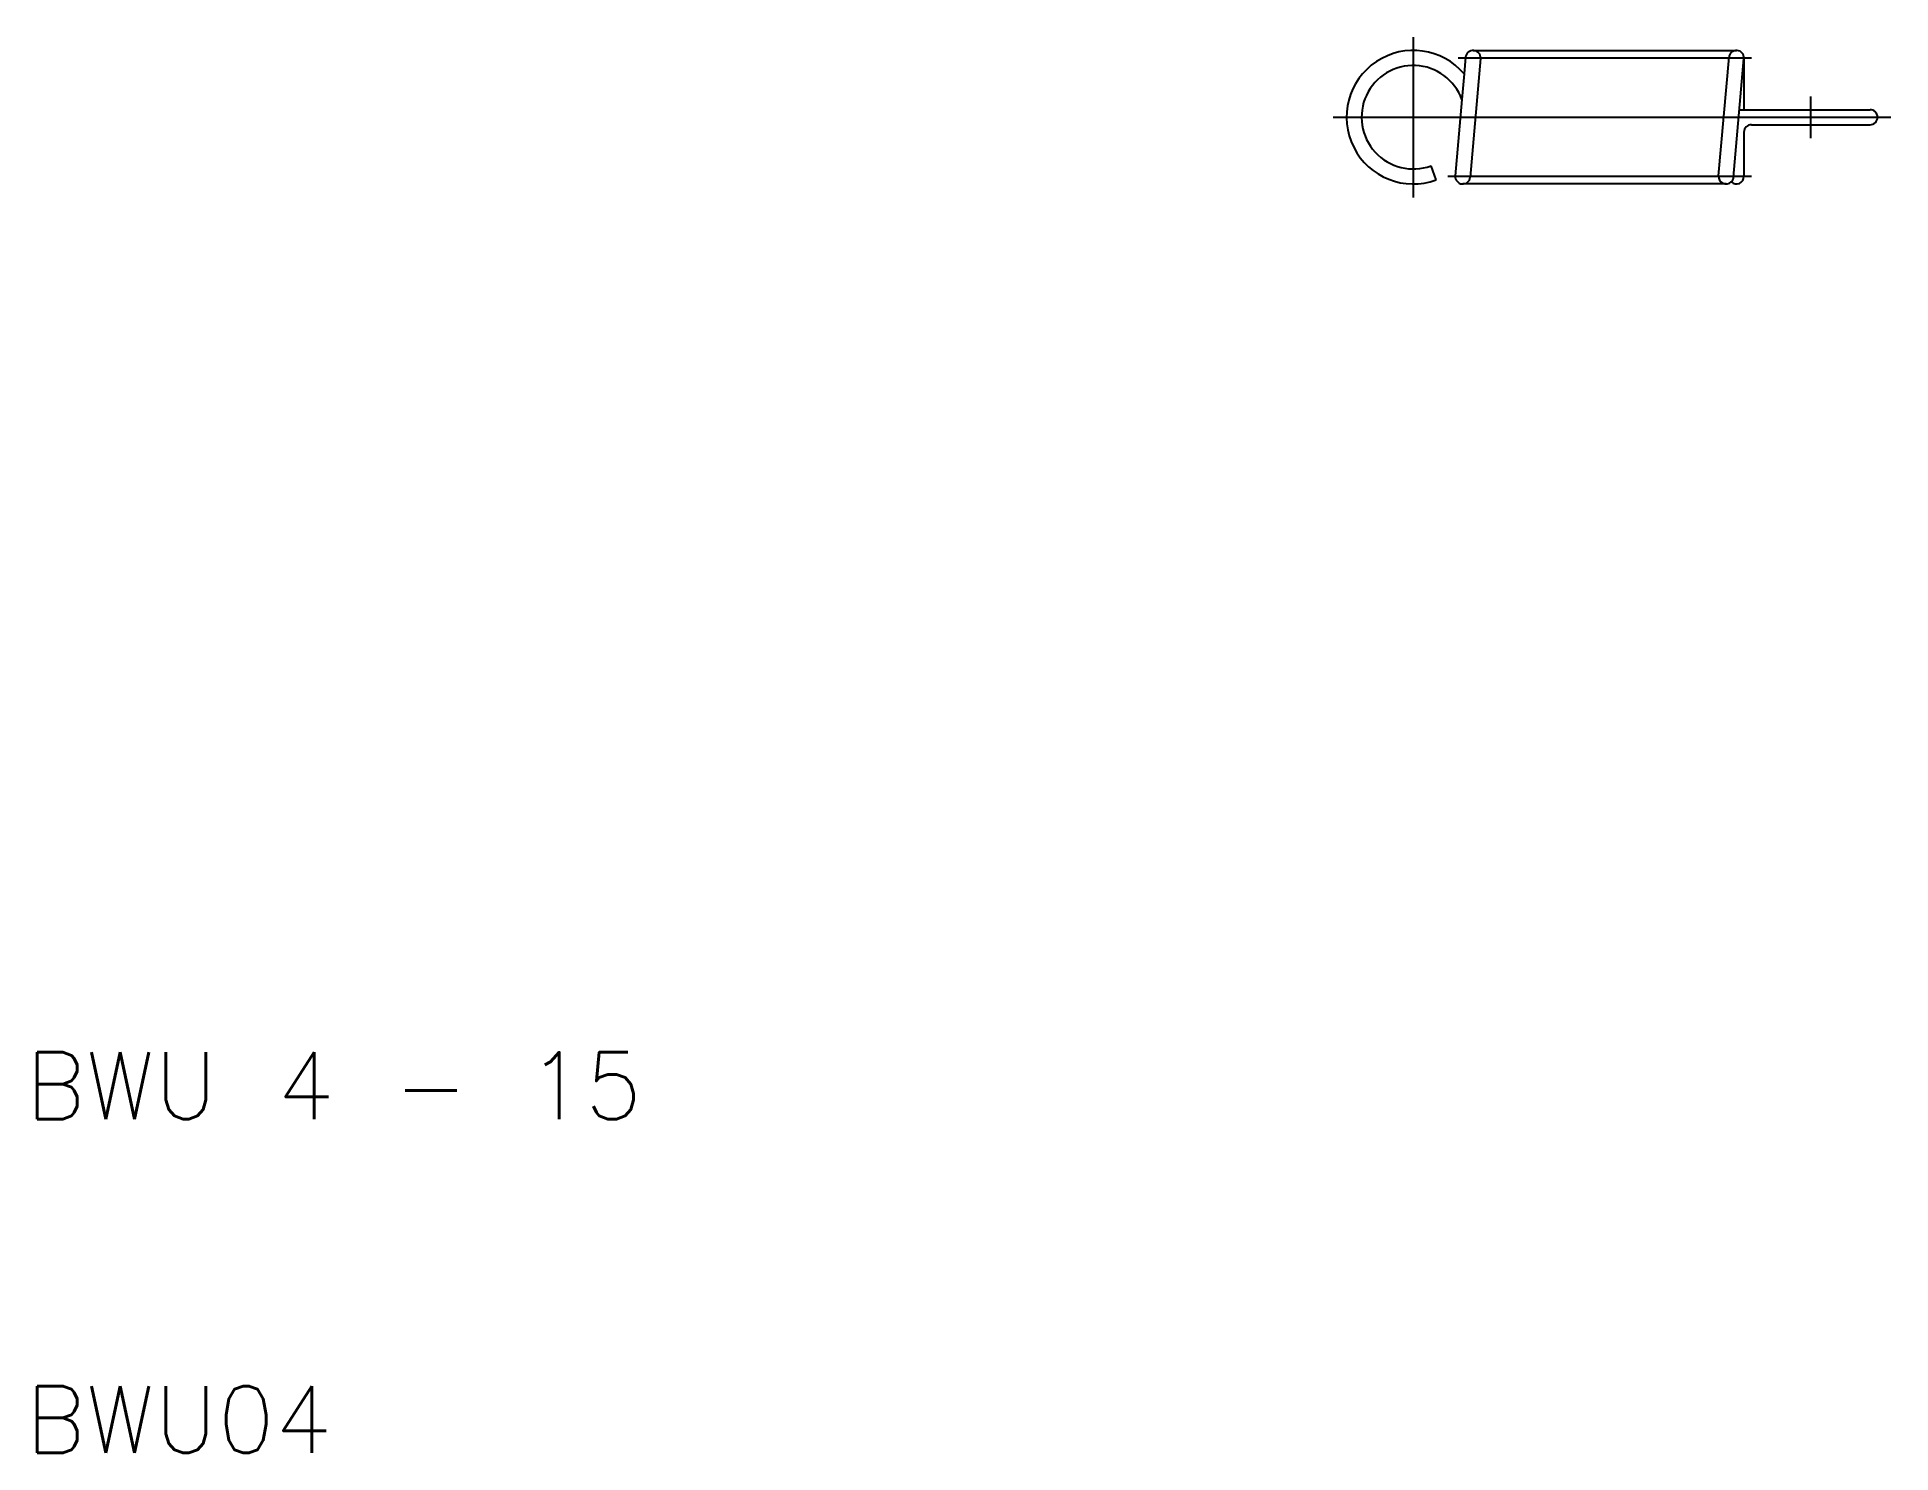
# Model space of a CAD drawing. Extents: x 10.3 to 65.8, y 10 to 52.4.
import ezdxf

# ---------------------------------------------------------------- set-up
doc = ezdxf.new("R2010")
doc.units = 0
doc.linetypes.add('CENTER', pattern=[50.8, 31.75, -6.35, 6.35, -6.35])
doc.linetypes.add('DASHED', pattern=[19.05, 12.7, -6.35])
doc.layers.get('0').update_dxf_attribs({"linetype": 'CONTINUOUS'})
doc.layers.add('CENTER', color=1, linetype='CENTER')
doc.styles.get("Standard").update_dxf_attribs({"font": 'txt.shx'})

msp = doc.modelspace()

# ---------------------------------------------------------------- linework, layer by layer
for p, q in [((53.117, 51.795), (53.074, 51.296)), ((53.565, 51.755), (53.255, 48.205)), ((60.691, 48.245), (61.002, 51.795)), ((61.139, 48.205), (61.45, 51.755)), ((61.45, 51.755), (61.45, 50.225)), ((53.074, 51.296), (53.007, 50.53)), ((53.007, 50.53), (52.807, 48.245)), ((61.316, 50.225), (61.45, 50.225)), ((61.45, 50.225), (65.225, 50.225)), ((61.45, 49.55), (61.45, 48.225)), ((61.675, 49.775), (65.225, 49.775)), ((52.234, 48.121), (52.08, 48.543))]:
    msp.add_line(p, q)
at = {"color": 3, "linetype": 'DASHED'}
for p, q in [((53.341, 52), (61.226, 52)), ((60.915, 48), (53.031, 48))]:
    msp.add_line(p, q, dxfattribs=at)
for centre, radius, start, end in [((51.55, 50), 2, 40.381, 290), ((53.341, 51.775), 0.225, 355, 175), ((61.226, 51.775), 0.225, 355, 175), ((51.55, 50), 1.55, 20, 290), ((65.225, 50), 0.225, 270, 90), ((61.675, 49.55), 0.225, 90, 180), ((53.031, 48.225), 0.225, 175, 355), ((60.915, 48.225), 0.225, 175, 313.4946), ((61.225, 48.225), 0.225, 226.5054, 0), ((60.915, 48.225), 0.225, 313.4946, 355)]:
    msp.add_arc(centre, radius, start, end)
at = {"layer": 'CENTER'}
for p, q in [((51.55, 52.4), (51.55, 47.6)), ((52.891, 51.775), (61.676, 51.775)), ((63.45, 49.375), (63.45, 50.625)), ((49.15, 50), (65.85, 50)), ((61.675, 48.225), (52.581, 48.225))]:
    msp.add_line(p, q, dxfattribs=at)

# ---------------------------------------------------------------- texts
for s, p in [('BWU 4 - 15', (10, 20)), ('BWU04', (10, 10))]:
    msp.add_text(s, height=2).set_placement(p)

doc.saveas('drawing.dxf')
